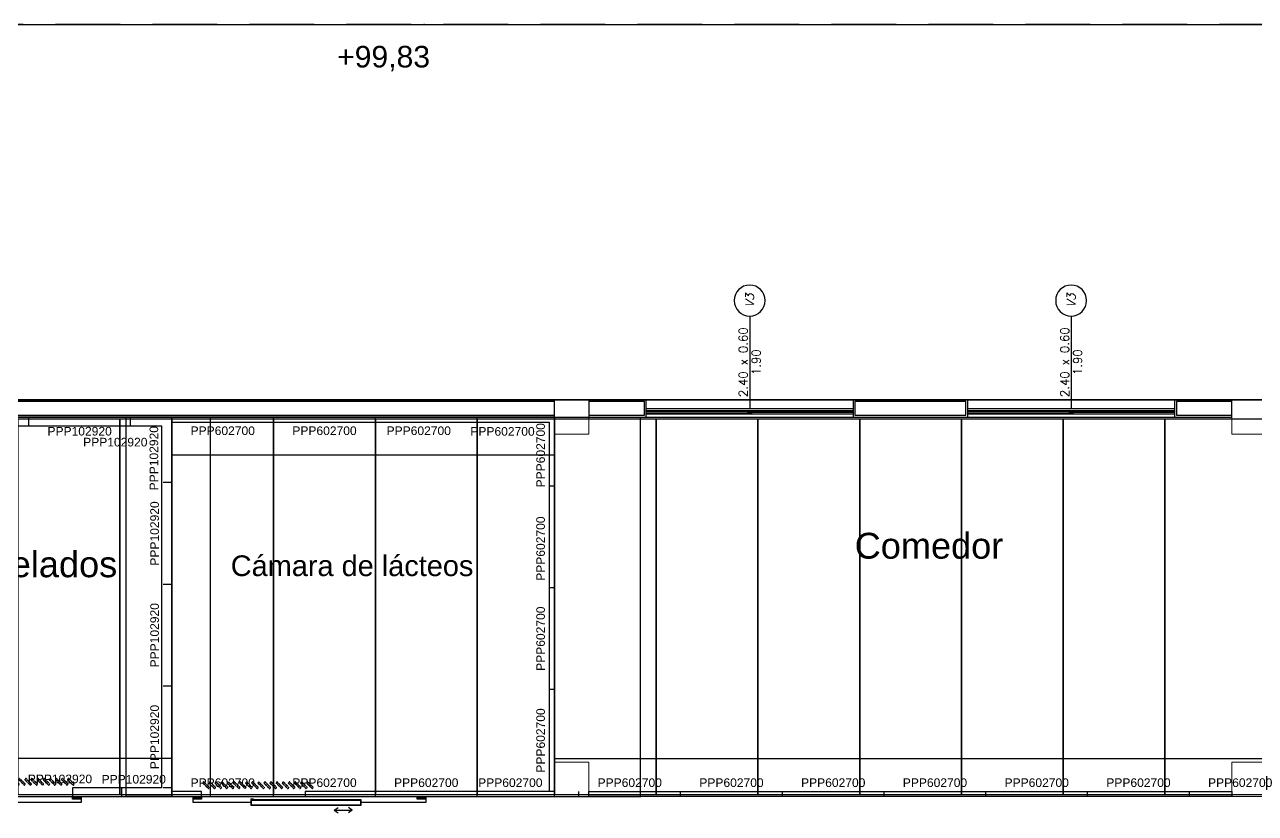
# Model space of a CAD drawing. Header units: millimetres. Extents: x 2698011 to 2856548, y 1019778 to 1210064.
# Drawn here: x 2779918 to 2794192, y 1168215 to 1177361 of the extents above; entities that cross this region are included whole.
import ezdxf
from ezdxf.enums import TextEntityAlignment as Align

# ---------------------------------------------------------------- set-up
doc = ezdxf.new("R2010")
doc.units = ezdxf.units.MM
for name, pattern in [('CONTINUA', [0]), ('DASHED2', [9.525, 6.35, -3.175]), ('HIDDEN', [0.375, 0.25, -0.125]), ('HIDDEN2', [4.7625, 3.175, -1.5875]), ('MCDASH12', [0.001411, 0.001058, -0.000352692])]:
    doc.linetypes.add(name, pattern=pattern)
doc.layers.get('Defpoints').update_dxf_attribs({"color": 9})
for name, color, linetype in [('.REVOQUE', 9, 'Continuous'), ('A-Aberturas', 9, 'Continuous'), ('ABERTURA', 9, 'CONTINUA'), ('Arq. Niveles', 9, 'Continuous'), ('COSTAN-CAM-COTAS', 7, 'Continuous'), ('COSTAN-CAM-LAT NUM', 6, 'Continuous'), ('COSTAN-CAM-LATERALES', 5, 'Continuous'), ('COSTAN-CAM-TECHOS-100', 21, 'Continuous'), ('COSTAN-CAM-TECHOS-60', 1, 'Continuous'), ('DESAGUES', 9, 'CONTINUA'), ('LOTES', 9, 'Continuous'), ('Mampostería', 9, 'Continuous'), ('nomenclatura de aberturas', 9, 'Continuous'), ('piso', 9, 'Continuous'), ('Punto Cota', 9, 'Continuous'), ('TEXTOS CAM', 2, 'Continuous')]:
    doc.layers.add(name, color=color, linetype=linetype)
doc.layers.add('ABERTURAS_ALUMINIO', color=9, linetype='Continuous', lineweight=20)
doc.layers.add('PILAR_REF', color=9, linetype='Continuous', lineweight=0)
doc.styles.add('_ROMANS', font='ROMANS.SHX')
doc.styles.add('_Romans Obl', font='ROMANS.SHX', dxfattribs={"oblique": 15})
doc.styles.add('costan', font='arial.ttf')
doc.styles.add('Estilo1', font='simplex.shx', dxfattribs={"height": 0.15})
doc.styles.get("Standard").update_dxf_attribs({"font": 'arial.ttf'})
doc.dimstyles.new('ISO-25', dxfattribs={"dimtxt": 2.5, "dimasz": 2.5, "dimexe": 1.25, "dimexo": 0.625, "dimtad": 1, "dimtxsty": 'Standard', "dimcen": 2.5, "dimadec": 0, "dimazin": 0, "dimtfac": 1, "dimtmove": 0, "dimatfit": 3, "dimfxl": 1, "dimarcsym": 0})

# ---------------------------------------------------------------- blocks, each defined once
blk = doc.blocks.new('A$C1FB93DB3')
at = {"layer": 'LOTES', "linetype": 'HIDDEN', "ltscale": 3}
blk.add_line((-9.024, -10.843), (-18.15, -104.575), dxfattribs=at)
at = {"layer": 'LOTES', "ltscale": 3}
blk.add_line((-5.115, -15.585), (-13.398, -100.667), dxfattribs=at)
blk = doc.blocks.new('A$C6C7C7CD4')
h = blk.add_hatch()
h.set_pattern_fill('ANSI31', color=8, scale=0.002, style=0)
h.set_pattern_definition([(45, (2.6, 0.1876735), (-0.004490128, 0.004490128), [])])
h.paths.add_polyline_path([(0.1, 0.158), (0, 0.158), (0, 0.188), (0.1, 0.188)])
h.paths.add_polyline_path([(2.7, 0.158), (2.6, 0.158), (2.6, 0.188), (2.7, 0.188)])
for p, q in [((1.638, 0.031, 0), (1.682, 0.061, 0)), ((1.638, 0.031, 0), (1.847, 0.031, 0)), ((1.638, 0.031, 0), (1.682, 0, 0)), ((1.847, 0.031, 0), (1.803, 0.061, 0)), ((1.847, 0.031, 0), (1.803, 0, 0))]:
    blk.add_line(p, q)
at = {"elevation": 0}
for points in [[(0.1, 0.158), (0, 0.158), (0, 0.188), (0.1, 0.188)], [(0.67, 0.148), (0.7, 0.148), (0.7, 0.158), (0.67, 0.158)], [(0.67, 0.148), (0.67, 0.088), (1.95, 0.088), (1.95, 0.148)], [(2.7, 0.158), (2.6, 0.158), (2.6, 0.188), (2.7, 0.188)], [(0.675, 0.143), (0.675, 0.093), (1.945, 0.093), (1.945, 0.143)]]:
    blk.add_lwpolyline(points, close=True, dxfattribs=at)
at = {"linetype": 'DASHED2', "elevation": 0}
blk.add_lwpolyline([(0.67, 0.118), (0, 0.118), (0, 0.188), (2.7, 0.188), (2.7, 0.118), (1.95, 0.118)], dxfattribs=at)
blk = doc.blocks.new('A$C48B04B10')
at = {"layer": 'DESAGUES', "linetype": 'MCDASH12'}
for p, q in [((0.013, 1.283, -3.074), (0.079, 1.217, -3.074)), ((0.013, 1.213, -3.074), (0.079, 1.146, -3.074)), ((0.013, 1.142, -3.074), (0.079, 1.075, -3.074)), ((0.013, 1.071, -3.074), (0.079, 1.005, -3.074)), ((0.013, 1, -3.074), (0.079, 0.934, -3.074)), ((0.013, 0.717, -3.074), (0.079, 0.65, -3.074)), ((0.066, 0.638, -3.074), (0, 0.704, -3.074)), ((0.066, 0.567, -3.074), (0, 0.633, -3.074)), ((0.013, 0.646, -3.074), (0.079, 0.58, -3.074)), ((0.013, 0.575, -3.074), (0.079, 0.509, -3.074)), ((0.066, 0.496, -3.074), (0, 0.562, -3.074)), ((0.066, 0.425, -3.074), (0, 0.491, -3.074)), ((0.013, 0.504, -3.074), (0.079, 0.438, -3.074)), ((0.013, 0.433, -3.074), (0.079, 0.367, -3.074)), ((0.066, 0.354, -3.074), (0, 0.421, -3.074)), ((0.066, 0.283, -3.074), (0, 0.35, -3.074)), ((0.013, 0.362, -3.074), (0.079, 0.296, -3.074)), ((0.013, 0.292, -3.074), (0.079, 0.225, -3.074)), ((0.066, 0.213, -3.074), (0, 0.279, -3.074)), ((0.066, 0.142, -3.074), (0, 0.208, -3.074)), ((0.013, 0.221, -3.074), (0.079, 0.154, -3.074)), ((0.013, 0.15, -3.074), (0.079, 0.084, -3.074)), ((0.066, 0.071, -3.074), (0, 0.137, -3.074)), ((0.066, 0, -3.074), (0, 0.066, -3.074)), ((0.013, 0.079, -3.074), (0.079, 0.013, -3.074))]:
    blk.add_line(p, q, dxfattribs=at)
at = {"layer": 'DESAGUES', "linetype": 'MCDASH12', "elevation": -3.074}
for points in [[(0.066, 1.204), (0, 1.271), (0.013, 1.283), (0.079, 1.217)], [(0.066, 1.134), (0, 1.2), (0.013, 1.213), (0.079, 1.146)], [(0.066, 1.063), (0, 1.129), (0.013, 1.142), (0.079, 1.075)], [(0.066, 0.992), (0, 1.058), (0.013, 1.071), (0.079, 1.005)], [(0.066, 0.921), (0, 0.987), (0.013, 1), (0.079, 0.934)], [(0.066, 0.85), (0, 0.916), (0.013, 0.929), (0.079, 0.863)], [(0.066, 0.779), (0, 0.846), (0.013, 0.858), (0.079, 0.792)], [(0.066, 0.708), (0, 0.775), (0.013, 0.788), (0.079, 0.721)], [(0.066, 0.638), (0, 0.704), (0.013, 0.717), (0.079, 0.65)], [(0.066, 0.567), (0, 0.633), (0.013, 0.646), (0.079, 0.58)], [(0.066, 0.496), (0, 0.562), (0.013, 0.575), (0.079, 0.509)], [(0.066, 0.425), (0, 0.491), (0.013, 0.504), (0.079, 0.438)], [(0.066, 0.354), (0, 0.421), (0.013, 0.433), (0.079, 0.367)], [(0.066, 0.283), (0, 0.35), (0.013, 0.362), (0.079, 0.296)], [(0.066, 0.213), (0, 0.279), (0.013, 0.292), (0.079, 0.225)], [(0.066, 0.142), (0, 0.208), (0.013, 0.221), (0.079, 0.154)], [(0.066, 0.071), (0, 0.137), (0.013, 0.15), (0.079, 0.084)], [(0.066, 0), (0, 0.066), (0.013, 0.079), (0.079, 0.013)]]:
    blk.add_lwpolyline(points, close=True, dxfattribs=at)
blk = doc.blocks.new('A$C171E4298')
at = {"layer": 'ABERTURAS_ALUMINIO'}
for points in [[(-2.383, 0.035), (-2.4, 0.035), (-2.4, 0.049), (-2.383, 0.049), (-2.383, 0.047), (-2.398, 0.047), (-2.398, 0.037), (-2.383, 0.037)], [(-0.017, 0.048), (0, 0.048), (0, 0.062), (-0.017, 0.062), (-0.017, 0.06), (-0.002, 0.06), (-0.002, 0.05), (-0.017, 0.05)]]:
    blk.add_hatch(color=256, dxfattribs=at).paths.add_polyline_path(points)
at = {"layer": 'ABERTURA', "linetype": 'ByBlock'}
for p, q in [((-2.4, 0.1), (0, 0.1)), ((-2.4, 0), (0, 0))]:
    blk.add_line(p, q, dxfattribs=at)
at = {"layer": 'ABERTURA', "linetype": 'HIDDEN2'}
for p, q in [((0, 0.071), (-2.4, 0.071)), ((0, 0.066), (-2.4, 0.066))]:
    blk.add_line(p, q, dxfattribs=at)
at = {"layer": 'ABERTURAS_ALUMINIO'}
for p, q in [((0, 0.035), (-2.4, 0.035)), ((-2.4, 0.035), (0, 0.035))]:
    blk.add_line(p, q, dxfattribs=at)
for points in [[(-2.383, 0.035), (-2.4, 0.035), (-2.4, 0.049), (-2.383, 0.049), (-2.383, 0.047), (-2.398, 0.047), (-2.398, 0.037), (-2.383, 0.037)], [(-0.017, 0.048), (0, 0.048), (0, 0.062), (-0.017, 0.062), (-0.017, 0.06), (-0.002, 0.06), (-0.002, 0.05), (-0.017, 0.05)]]:
    blk.add_lwpolyline(points, close=True, dxfattribs=at)
at = {"layer": 'ABERTURAS_ALUMINIO', "linetype": 'HIDDEN2'}
for points in [[(-1.175, 0.047), (-2.398, 0.047), (-2.398, 0.037), (-1.175, 0.037)], [(-0.002, 0.06), (-1.225, 0.06), (-1.225, 0.05), (-0.002, 0.05)]]:
    blk.add_lwpolyline(points, close=True, dxfattribs=at)
blk = doc.blocks.new('cot abert izq')
blk.add_line((0.359, 0), (2.501, 0))
blk.add_circle((0, 0), 0.359)
at = {"style": '_Romans Obl', "oblique": 15}
blk.add_attdef('ABERTURA', text='', height=0.2, rotation=360, dxfattribs=at).set_placement((0, 0), align=Align.MIDDLE_CENTER)
at = {"style": '_ROMANS'}
for tag, p in [('DIM', (1.43, 0.05)), ('ANT', (1.43, -0.25))]:
    blk.add_attdef(tag, text='', height=0.2, rotation=360, dxfattribs=at).set_placement(p, align=Align.CENTER)
blk = doc.blocks.new('*D155')
at = {"layer": 'COSTAN-CAM-COTAS', "color": 0, "lineweight": -2, "transparency": 16777216}
for p, q in [((2781626, 1172811), (2781095, 1172811)), ((2781096, 1168413), (2781096, 1172808)), ((2781626, 1168411), (2781095, 1168411))]:
    blk.add_line(p, q, dxfattribs=at)
at = {"layer": 'COSTAN-CAM-COTAS', "color": 0, "transparency": 16777216}
for points in [[(2781096, 1172808), (2781097, 1172808), (2781096, 1172811)], [(2781096, 1168413), (2781097, 1168413), (2781096, 1168411)]]:
    blk.add_solid(points, dxfattribs=at)
at = {"layer": 'Defpoints', "color": 0, "transparency": 16777216}
for p in [(2781096, 1172811), (2781626, 1172811), (2781626, 1168411, -220)]:
    blk.add_point(p, dxfattribs=at)
at = {"layer": 'COSTAN-CAM-COTAS', "color": 0, "transparency": 16777216, "insert": (2781094, 1170611), "char_height": 2.5, "attachment_point": 5, "rotation": 90}
blk.add_mtext('4400', dxfattribs=at)
blk = doc.blocks.new('*D156')
at = {"layer": 'COSTAN-CAM-COTAS', "color": 0, "lineweight": -2, "transparency": 16777216}
for p, q in [((2776326, 1168411), (2776326, 1168852)), ((2781624, 1168851), (2776329, 1168851)), ((2781626, 1168411), (2781626, 1168852))]:
    blk.add_line(p, q, dxfattribs=at)
at = {"layer": 'COSTAN-CAM-COTAS', "color": 0, "transparency": 16777216}
for points in [[(2776329, 1168851), (2776329, 1168850), (2776326, 1168851)], [(2781624, 1168851), (2781624, 1168850), (2781626, 1168851)]]:
    blk.add_solid(points, dxfattribs=at)
at = {"layer": 'Defpoints', "color": 0, "transparency": 16777216}
for p in [(2776326, 1168851), (2776326, 1168411), (2781626, 1168411, -220)]:
    blk.add_point(p, dxfattribs=at)
at = {"layer": 'COSTAN-CAM-COTAS', "color": 0, "transparency": 16777216, "insert": (2778976, 1168853), "char_height": 2.5, "attachment_point": 5}
blk.add_mtext('5299,9', dxfattribs=at)
blk = doc.blocks.new('*D157')
at = {"layer": 'COSTAN-CAM-COTAS', "color": 0, "lineweight": -2, "transparency": 16777216}
for p, q in [((2781627, 1172811), (2782071, 1172811)), ((2782070, 1172808), (2782070, 1168413)), ((2781627, 1168411), (2782071, 1168411))]:
    blk.add_line(p, q, dxfattribs=at)
at = {"layer": 'COSTAN-CAM-COTAS', "color": 0, "transparency": 16777216}
for points in [[(2782070, 1172808), (2782070, 1172808), (2782070, 1172811)], [(2782070, 1168413), (2782070, 1168413), (2782070, 1168411)]]:
    blk.add_solid(points, dxfattribs=at)
at = {"layer": 'Defpoints', "color": 0, "transparency": 16777216}
for p in [(2781626, 1172811), (2781626, 1168411), (2782070, 1168411)]:
    blk.add_point(p, dxfattribs=at)
at = {"layer": 'COSTAN-CAM-COTAS', "color": 0, "transparency": 16777216, "insert": (2782068, 1170611), "char_height": 2.5, "attachment_point": 5, "rotation": 90}
blk.add_mtext('4400', dxfattribs=at)
blk = doc.blocks.new('*D158')
at = {"layer": 'COSTAN-CAM-COTAS', "color": 0, "lineweight": -2, "transparency": 16777216}
for p, q in [((2781626, 1172810), (2781626, 1172369)), ((2786063, 1172810), (2786063, 1172369)), ((2781629, 1172371), (2786061, 1172371))]:
    blk.add_line(p, q, dxfattribs=at)
at = {"layer": 'COSTAN-CAM-COTAS', "color": 0, "transparency": 16777216}
for points in [[(2781629, 1172371), (2781629, 1172370), (2781626, 1172371)], [(2786061, 1172371), (2786061, 1172370), (2786063, 1172371)]]:
    blk.add_solid(points, dxfattribs=at)
at = {"layer": 'Defpoints', "color": 0, "transparency": 16777216}
for p in [(2781626, 1172811), (2786063, 1172811), (2786063, 1172371)]:
    blk.add_point(p, dxfattribs=at)
at = {"layer": 'COSTAN-CAM-COTAS', "color": 0, "transparency": 16777216, "insert": (2783845, 1172373), "char_height": 2.5, "attachment_point": 5}
blk.add_mtext('4436,76', dxfattribs=at)
blk = doc.blocks.new('*D159')
at = {"layer": 'COSTAN-CAM-COTAS', "color": 0, "lineweight": -2, "transparency": 16777216}
for p, q in [((2786064, 1172811), (2787065, 1172811)), ((2787063, 1168413), (2787063, 1172808)), ((2786064, 1168411), (2787065, 1168411))]:
    blk.add_line(p, q, dxfattribs=at)
at = {"layer": 'COSTAN-CAM-COTAS', "color": 0, "transparency": 16777216}
for points in [[(2787063, 1172808), (2787064, 1172808), (2787063, 1172811)], [(2787063, 1168413), (2787064, 1168413), (2787063, 1168411)]]:
    blk.add_solid(points, dxfattribs=at)
at = {"layer": 'Defpoints', "color": 0, "transparency": 16777216}
for p in [(2786063, 1172811), (2787063, 1172811), (2786063, 1168411)]:
    blk.add_point(p, dxfattribs=at)
at = {"layer": 'COSTAN-CAM-COTAS', "color": 0, "transparency": 16777216, "insert": (2787062, 1170611), "char_height": 2.5, "attachment_point": 5, "rotation": 90}
blk.add_mtext('4400', dxfattribs=at)
blk = doc.blocks.new('*D160')
at = {"layer": 'COSTAN-CAM-COTAS', "color": 0, "lineweight": -2, "transparency": 16777216}
for p, q in [((2786063, 1168411), (2786063, 1168852)), ((2786066, 1168851), (2796064, 1168851)), ((2796066, 1168411), (2796066, 1168852))]:
    blk.add_line(p, q, dxfattribs=at)
at = {"layer": 'COSTAN-CAM-COTAS', "color": 0, "transparency": 16777216}
for points in [[(2786066, 1168851), (2786066, 1168850), (2786063, 1168851)], [(2796064, 1168851), (2796064, 1168850), (2796066, 1168851)]]:
    blk.add_solid(points, dxfattribs=at)
at = {"layer": 'Defpoints', "color": 0, "transparency": 16777216}
for p in [(2796066, 1168851), (2786063, 1168411), (2796066, 1168411)]:
    blk.add_point(p, dxfattribs=at)
at = {"layer": 'COSTAN-CAM-COTAS', "color": 0, "transparency": 16777216, "insert": (2791065, 1168853), "char_height": 2.5, "attachment_point": 5}
blk.add_mtext('10003,33', dxfattribs=at)
blk = doc.blocks.new('COSTAN-CAM-PANEL-TECHO')
blk.add_lwpolyline([(0, 0), (1, 0), (1, 1), (0, 1)], close=True)

msp = doc.modelspace()

# ---------------------------------------------------------------- linework, layer by layer
at = {"layer": '.REVOQUE'}
for points in [[(2786063.082, 1173010.659), (2778606.417, 1173010.659), (2778606.417, 1172810.659), (2786063.082, 1172810.659), (2786063.082, 1173010.659)], [(2786463.084, 1173010.659), (2786463.084, 1172810.659), (2787127.25, 1172810.659), (2787127.25, 1173010.659), (2786463.084, 1173010.659)], [(2790855.582, 1172810.659), (2790855.582, 1173010.659), (2789527.25, 1173010.659), (2789527.25, 1172810.659), (2790855.582, 1172810.659)], [(2793919.748, 1173010.659), (2793255.582, 1173010.659), (2793255.582, 1172810.658), (2793919.748, 1172810.659), (2793919.748, 1173010.659)]]:
    msp.add_lwpolyline(points, dxfattribs=at)
at = {"layer": 'COSTAN-CAM-LATERALES'}
for p, q in [((2779966.431, 1172710.659), (2779966.431, 1172810.659)), ((2781146.431, 1172710.659), (2781146.431, 1172810.659)), ((2781626.327, 1172750.659), (2781626.327, 1172810.659)), ((2782806.327, 1172750.659), (2782806.327, 1172810.659)), ((2783986.327, 1172750.659), (2783986.327, 1172810.659)), ((2785166.327, 1172750.659), (2785166.327, 1172810.659)), ((2781626.327, 1172050.661), (2781526.327, 1172050.661)), ((2786063.082, 1172010.661), (2786003.082, 1172010.661)), ((2781626.327, 1170870.661), (2781526.327, 1170870.661)), ((2786063.082, 1170830.661), (2786003.082, 1170830.661)), ((2781626.327, 1169690.661), (2781526.327, 1169690.661)), ((2786063.082, 1169650.661), (2786003.082, 1169650.661)), ((2781046.431, 1168410.659), (2781046.431, 1168510.659)), ((2781626.327, 1168510.661), (2781526.327, 1168510.661)), ((2781626.327, 1168410.661), (2781626.327, 1168470.661)), ((2782806.327, 1168410.661), (2782806.327, 1168470.661)), ((2783986.327, 1168410.661), (2783986.327, 1168470.661)), ((2785166.327, 1168410.661), (2785166.327, 1168470.661)), ((2786063.082, 1168470.661), (2786003.082, 1168470.661)), ((2786346.327, 1168410.661), (2786346.327, 1168470.661)), ((2787526.327, 1168410.661), (2787526.327, 1168470.661)), ((2788706.327, 1168410.661), (2788706.327, 1168470.661)), ((2789886.327, 1168410.661), (2789886.327, 1168470.661)), ((2791066.327, 1168410.661), (2791066.327, 1168470.661)), ((2792246.327, 1168410.661), (2792246.327, 1168470.661)), ((2793426.327, 1168410.661), (2793426.327, 1168470.661))]:
    msp.add_line(p, q, dxfattribs=at)
for points in [[(2778706.417, 1172710.659), (2781506.327, 1172710.659), (2781506.327, 1168510.661), (2780473.996, 1168510.661), (2780473.996, 1168410.661), (2781626.327, 1168410.661), (2781626.327, 1172810.659), (2778606.417, 1172810.659)], [(2781626.327, 1168410.661), (2781971.681, 1168410.661), (2781971.681, 1168470.661), (2781626.327, 1168470.661), (2781626.327, 1168410.661)], [(2786463.084, 1168470.688), (2793919.748, 1168470.688), (2793919.748, 1168410.688), (2786463.084, 1168410.688), (2786463.084, 1168470.688)]]:
    msp.add_lwpolyline(points, dxfattribs=at)
msp.add_lwpolyline([(2781626.327, 1172750.659), (2786003.082, 1172750.659), (2786003.082, 1168470.661), (2783171.681, 1168470.661), (2783171.681, 1168410.661), (2786063.082, 1168410.661), (2786063.082, 1172810.659), (2781626.327, 1172810.659)], close=True, dxfattribs=at)
at = {"layer": 'Mampostería'}
for points in [[(2786063.082, 1172990.659), (2778606.417, 1172990.659), (2778606.417, 1172830.659), (2786063.082, 1172830.659)], [(2786463.084, 1172990.659), (2786463.084, 1172830.659), (2787107.25, 1172830.659), (2787107.25, 1172990.659)], [(2790835.582, 1172830.659), (2790835.582, 1172990.659), (2789547.25, 1172990.659), (2789547.25, 1172830.659)], [(2793919.748, 1172990.659), (2793275.582, 1172990.659), (2793275.582, 1172830.658), (2793919.748, 1172830.659)]]:
    msp.add_lwpolyline(points, close=True, dxfattribs=at)
at = {"layer": 'PILAR_REF'}
for points in [[(2786063.082, 1173010.659), (2786463.084, 1173010.659), (2786463.084, 1172610.659), (2786063.082, 1172610.659)], [(2793919.748, 1173010.659), (2794319.75, 1173010.659), (2794319.75, 1172610.659), (2793919.748, 1172610.659)], [(2786063.082, 1168810.661), (2786463.084, 1168810.661), (2786463.084, 1168410.661), (2786063.082, 1168410.661)], [(2793919.748, 1168810.661), (2794319.75, 1168810.661), (2794319.75, 1168410.661), (2793919.748, 1168410.661)]]:
    msp.add_lwpolyline(points, close=True, dxfattribs=at)
at = {"layer": 'piso'}
msp.add_lwpolyline([(2737475.849, 1169210.659), (2737475.849, 1177360.659), (2831651.799, 1177360.659), (2831688.902, 1158882.314), (2830690.92, 1157876.284), (2830857.858, 1074736.738), (2831859.872, 1073734.724, -0.475176929), (2823806.113, 1068470.262, -0.006909903)], format="xyb", dxfattribs=at)
msp.add_lwpolyline([(2741825.849, 1173010.659), (2827310.525, 1173010.659), (2827513.494, 1071926.241), (2741825.849, 1096710.659), (2741825.849, 1173010.659)], dxfattribs=at)
at = {"layer": 'Punto Cota'}
msp.add_point((2784552.251, 1177360.659, 99480), dxfattribs=at)
at = {"layer": 'Punto Cota', "lineweight": 9}
msp.add_point((2781825.849, 1173010.659, 99920), dxfattribs=at)

# ---------------------------------------------------------------- block references
at = {"yscale": 1000, "zscale": 1000}
for name, p, xscale, rotation in [('A$C1FB93DB3', (2843317.747, 1169430.057), 1000, 275.5607761118083), ('A$C48B04B10', (2779210.817, 1168541.721), -1000, 270), ('A$C48B04B10', (2781983.638, 1168502.234), -1000, 270)]:
    msp.add_blockref(name, p, dxfattribs=dict(at, xscale=xscale, rotation=rotation))
at = {"layer": 'A-Aberturas', "xscale": 1000, "yscale": 1000, "zscale": 1000}
for p in [(2789527.25, 1172810.659), (2793255.582, 1172810.659)]:
    msp.add_blockref('A$C171E4298', p, dxfattribs=at)
at = {"layer": 'A-Aberturas', "extrusion": (0, 0, -1), "xscale": -1000, "yscale": 1000, "zscale": -1000, "rotation": 1.757415413194963e-06}
for p in [(-2777873.996, 1168222.988, 0.01), (-2781871.681, 1168222.988, 0.01)]:
    msp.add_blockref('A$C6C7C7CD4', p, dxfattribs=at)
at = {"layer": 'COSTAN-CAM-TECHOS-100', "yscale": 4350}
for p, xscale in [((2779841.431, 1168435.661), 1180), ((2781021.431, 1168435.661), 604.8958401437849)]:
    msp.add_blockref('COSTAN-CAM-PANEL-TECHO', p, dxfattribs=dict(at, xscale=xscale))
at = {"layer": 'COSTAN-CAM-TECHOS-60', "yscale": 4350}
for p, xscale in [((2781626.327, 1168435.66), 1180), ((2782806.327, 1168435.66), 1180), ((2783986.327, 1168435.66), 1180), ((2785166.327, 1168435.66), 896.7551692496054), ((2786063.082, 1168435.674), 1180), ((2787243.082, 1168435.674), 1180), ((2788423.082, 1168435.674), 1180), ((2789603.082, 1168435.674), 1180), ((2790783.082, 1168435.674), 1180), ((2791963.082, 1168435.674), 1180), ((2793143.082, 1168435.674), 1180)]:
    msp.add_blockref('COSTAN-CAM-PANEL-TECHO', p, dxfattribs=dict(at, xscale=xscale))
at = {"layer": 'nomenclatura de aberturas'}
ref = msp.add_blockref('cot abert izq', (2788327.253, 1174161.236), dxfattribs=dict(at, xscale=-500.0000000000309, yscale=500.0000000000309, zscale=500.0000000000309, rotation=89.99983942561212))
ref.add_attrib('ABERTURA', 'V3', dxfattribs={"layer": '0', "color": 2, "height": 100, "rotation": 89.9998394, "style": '_Romans Obl', "oblique": 15}).set_placement((2788327.253, 1174161.236, 0), align=Align.MIDDLE_CENTER)
ref.add_attrib('DIM', '2.40 x 0.60', dxfattribs={"layer": '0', "color": 2, "height": 100, "rotation": 89.9998394, "style": '_ROMANS'}).set_placement((2788302.251, 1173446.109, 0), align=Align.CENTER)
ref.add_attrib('ANT', '1.90', dxfattribs={"layer": '0', "color": 2, "height": 100, "rotation": 89.9998394, "style": '_ROMANS'}).set_placement((2788452.251, 1173446.109, 0), align=Align.CENTER)
ref = msp.add_blockref('cot abert izq', (2792055.586, 1174161.236), dxfattribs=dict(at, xscale=-500.0000000000309, yscale=500.0000000000309, zscale=500.0000000000309, rotation=89.99983942561212))
ref.add_attrib('ABERTURA', 'V3', dxfattribs={"layer": '0', "color": 2, "height": 100, "rotation": 89.9998394, "style": '_Romans Obl', "oblique": 15}).set_placement((2792055.586, 1174161.236, 0), align=Align.MIDDLE_CENTER)
ref.add_attrib('DIM', '2.40 x 0.60', dxfattribs={"layer": '0', "color": 2, "height": 100, "rotation": 89.9998394, "style": '_ROMANS'}).set_placement((2792030.584, 1173446.109, 0), align=Align.CENTER)
ref.add_attrib('ANT', '1.90', dxfattribs={"layer": '0', "color": 2, "height": 100, "rotation": 89.9998394, "style": '_ROMANS'}).set_placement((2792180.584, 1173446.109, 0), align=Align.CENTER)

# ---------------------------------------------------------------- texts
at = {"layer": 'Arq. Niveles', "insert": (2784620.39, 1177114.199), "char_height": 250, "width": 1800, "attachment_point": 3, "rotation": 0.0000089, "style": 'Estilo1'}
msp.add_mtext('{\\fArial|b0|i0|c0|p34;+99,83}', dxfattribs=at)
at = {"layer": 'COSTAN-CAM-LAT NUM', "char_height": 100, "attachment_point": 5, "style": 'costan'}
for s, insert, rotation in [('PPP602700', (2785903.082, 1172367.687), 90), ('PPP102920', (2780556.431, 1172645.559), 0.0000232), ('PPP102920', (2781418.231, 1172333.57), 90), ('PPP102920', (2780970.302, 1172519.033), 0.0000232), ('PPP102920', (2781426.327, 1171460.661), 90), ('PPP602700', (2785903.082, 1171284.876), 90), ('PPP102920', (2781426.327, 1170280.661), 90), ('PPP602700', (2785903.082, 1170240.661), 90), ('PPP102920', (2781426.327, 1169100.661), 90), ('PPP602700', (2785903.082, 1169060.661), 90)]:
    msp.add_mtext(s, dxfattribs=dict(at, insert=insert, rotation=rotation))
for s, insert in [('PPP602700', (2782216.327, 1172651.339)), ('PPP602700', (2783396.327, 1172651.339)), ('PPP602700', (2784489.404, 1172651.339)), ('PPP602700', (2785460.795, 1172643.623)), ('PPP102920', (2780328.222, 1168613.992, 3073.999)), ('PPP102920', (2781184.241, 1168610.456, 3073.999)), ('PPP602700', (2782216.327, 1168570.661)), ('PPP602700', (2783396.327, 1168570.661)), ('PPP602700', (2784576.327, 1168570.661)), ('PPP602700', (2785551.527, 1168570.661)), ('PPP602700', (2786936.327, 1168570.661)), ('PPP602700', (2788116.327, 1168570.661)), ('PPP602700', (2789296.327, 1168570.661)), ('PPP602700', (2790476.327, 1168570.661)), ('PPP602700', (2791656.327, 1168570.661)), ('PPP602700', (2792836.327, 1168570.661)), ('PPP602700', (2794016.327, 1168570.661))]:
    msp.add_mtext(s, dxfattribs=dict(at, insert=insert))
at = {"layer": 'TEXTOS CAM'}
for s, height, p in [('Comedor', 300, (2789544.921, 1171168.507)), ('Cámara de congelados ', 300, (2776659.506, 1170953.503)), ('Cámara de lácteos ', 240, (2782309.259, 1170966.609))]:
    msp.add_text(s, height=height, dxfattribs=at).set_placement(p)

# ---------------------------------------------------------------- dimensions: what is measured, and where the dimension line sits
at = {"layer": 'COSTAN-CAM-COTAS'}
for base, p1, p2, picture, middle in [((2781096.337, 1172810.659), (2781626.327, 1168410.661, -220), (2781626.327, 1172810.659), '*D155', (2781094.436, 1170610.66)), ((2782070.002, 1168410.661), (2781626.327, 1172810.659), (2781626.327, 1168410.661), '*D157', (2782068.101, 1170610.66)), ((2787063.415, 1172810.659), (2786063.082, 1168410.661), (2786063.082, 1172810.659), '*D159', (2787061.514, 1170610.66))]:
    dim = msp.add_linear_dim(base=base, p1=p1, p2=p2, angle=270, dimstyle='ISO-25', dxfattribs=at)
    dim.commit()
    dim.dimension.update_dxf_attribs({"geometry": picture, "text_midpoint": middle})
for base, p1, p2, picture, middle in [((2786063.0817, 1172370.6588), (2781626.3266, 1172810.6586), (2786063.0817, 1172810.6586), '*D158', (2783844.7042, 1172372.7862)), ((2776326.431, 1168850.661), (2781626.327, 1168410.661, -220), (2776326.431, 1168410.661), '*D156', (2778976.379, 1168852.788)), ((2796066.415, 1168850.661), (2786063.082, 1168410.661), (2796066.415, 1168410.661), '*D160', (2791064.748, 1168852.788))]:
    dim = msp.add_linear_dim(base=base, p1=p1, p2=p2, dimstyle='ISO-25', dxfattribs=at)
    dim.commit()
    dim.dimension.update_dxf_attribs({"geometry": picture, "text_midpoint": middle})

doc.saveas('drawing.dxf')
